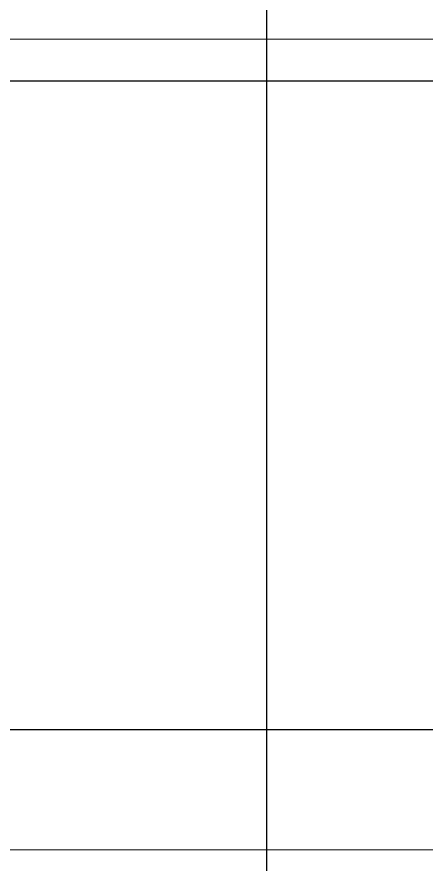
# Model space of a CAD drawing. Header units: inches. Extents: x -246178 to 57169, y -29325 to 19878.
# Drawn here: x 40569 to 40947, y -4325 to -3541 of the extents above; entities that cross this region are included whole.
import ezdxf

# ---------------------------------------------------------------- set-up
doc = ezdxf.new("R2010")
doc.units = ezdxf.units.IN
doc.header["$LTSCALE"] = 25
doc.header["$MEASUREMENT"] = 0
doc.linetypes.add('DASHDOT', pattern=[25.4, 12.7, -6.35, 0, -6.35])
doc.layers.get('0').update_dxf_attribs({"color": 8})
doc.layers.add('00-Ground Floor$0$False Ceiling', color=251, linetype='Continuous')
doc.layers.add('00-Ground Floor$0$LOADING', color=253, linetype='Continuous', lineweight=5)
doc.layers.add('E-LITE-CLNG-CNDT', color=6, linetype='DASHDOT', lineweight=35)

# ---------------------------------------------------------------- blocks, each defined once
blk = doc.blocks.new('00-Ground Floor$0$GF21043-P')
at = {"color": 0}
for p, q in [((0.8, 0.75), (-0.8, 0.75)), ((-0.8, 0), (0.8, 0))]:
    blk.add_line(p, q, dxfattribs=at)
blk = doc.blocks.new('00-Ground Floor$0$A$Ce9e1c4c3')
at = {"layer": '00-Ground Floor$0$False Ceiling', "color": 254, "linetype": 'Continuous'}
for p, q in [((-59200, -6847.43), (-59200, -2847.43)), ((-62050.49, -3600), (-58300.95, -3600)), ((-62050.49, -4200), (-58300.95, -4200))]:
    blk.add_line(p, q, dxfattribs=at)
blk = doc.blocks.new('00-Ground Floor')
at = {"layer": '00-Ground Floor$0$False Ceiling', "color": 254}
blk.add_blockref('00-Ground Floor$0$A$Ce9e1c4c3', (100000, 0), dxfattribs=at)
at = {"layer": '00-Ground Floor$0$LOADING', "extrusion": (2.24019e-05, 2.34868e-18, 1), "xscale": 1000, "yscale": 1000, "zscale": 1000, "rotation": 180}
blk.add_blockref('00-Ground Floor$0$GF21043-P', (40732.72, -3561.62, 0.89), dxfattribs=at)

msp = doc.modelspace()

# ---------------------------------------------------------------- block references
at = {"layer": 'E-LITE-CLNG-CNDT'}
msp.add_blockref('00-Ground Floor', (0, 0), dxfattribs=at)

doc.saveas('drawing.dxf')
